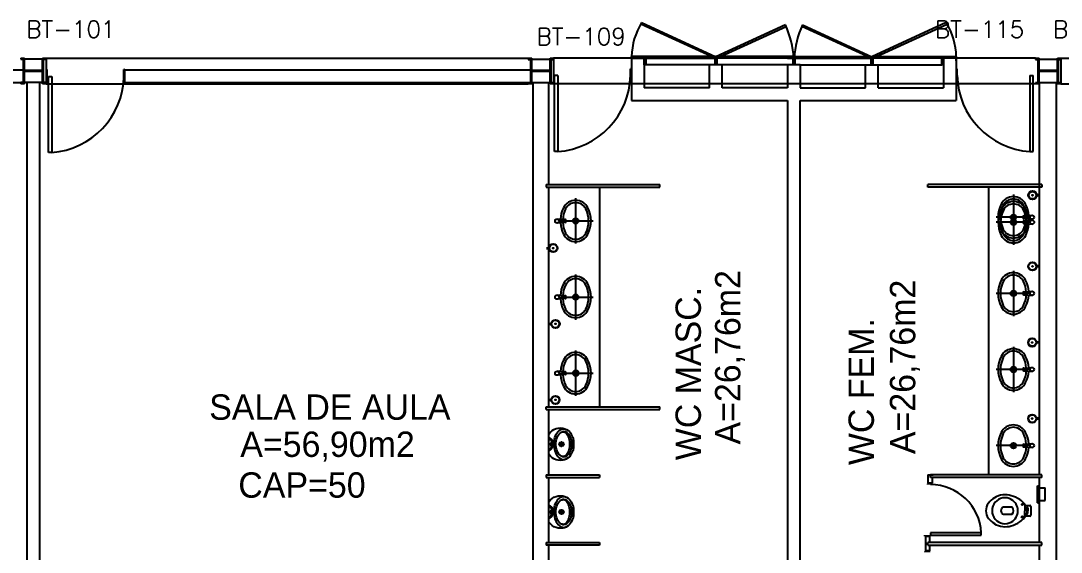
# Model space of a CAD drawing. Extents: x 940 to 1060, y 76 to 105.
# Drawn here: x 1014.82 to 1027.12, y 82.85 to 89.14 of the extents above; entities that cross this region are included whole.
import ezdxf
from ezdxf.enums import TextEntityAlignment as Align

# ---------------------------------------------------------------- set-up
doc = ezdxf.new("R2010")
doc.units = 0
doc.header["$LTSCALE"] = 0.5
doc.header["$MEASUREMENT"] = 0
doc.linetypes.add('DASHDOT', pattern=[1, 0.5, -0.25, 0, -0.25])
doc.layers.get('0').update_dxf_attribs({"linetype": 'CONTINUOUS'})
for name, color, linetype in [('1', 1, 'CONTINUOUS'), ('ALVENARIA', 2, 'CONTINUOUS'), ('BANCADA', 1, 'CONTINUOUS'), ('DIV', 2, 'CONTINUOUS'), ('ENDEREÇO', 2, 'CONTINUOUS'), ('ESTRUTURAS', 2, 'CONTINUOUS'), ('PORTA', 2, 'CONTINUOUS'), ('PÇ', 1, 'CONTINUOUS'), ('TEXTO', 2, 'CONTINUOUS'), ('ÁREA', 2, 'CONTINUOUS')]:
    doc.layers.add(name, color=color, linetype=linetype)
doc.styles.add('FONTE', font='FONTE.shx', dxfattribs={"height": 0.4})
doc.styles.add('UNB-100', font='simplex.shx', dxfattribs={"height": 0.2})

# ---------------------------------------------------------------- blocks, each defined once
blk = doc.blocks.new('MIC-2P')
for points in [[(0.186, 0.064), (0.188, 0.064, -0.008051), (0.221, 0.063, -0.08407), (0.264, 0.055, -0.022672), (0.292, 0.042, -0.027927), (0.318, 0.028, -0.144523), (0.369, -0.037, -0.34805), (0.306, -0.227, -0.162816), (0.298, -0.23), (0.186, -0.23), (0.075, -0.23, -0.162816), (0.066, -0.227, -0.34805), (0.003, -0.037, -0.144523), (0.054, 0.028, -0.027927), (0.08, 0.042, -0.022672), (0.108, 0.055, -0.08407), (0.152, 0.063, -0.008051), (0.185, 0.064)], [(0.186, 0.017), (0.194, 0.017, -0.102017), (0.276, 0.001, -0.100634), (0.323, -0.03, -0.31043), (0.331, -0.071, -0.029837), (0.329, -0.077, -0.193887), (0.266, -0.13, -0.096635), (0.186, -0.145, -0.096635), (0.106, -0.13, -0.193887), (0.044, -0.077, -0.029837), (0.042, -0.071, -0.31043), (0.049, -0.03, -0.100634), (0.096, 0.001, -0.102017), (0.178, 0.017)]]:
    blk.add_lwpolyline(points, format="xyb", close=True)
for points in [[(0.332, -0.069), (0.333, -0.065, 0.189039), (0.331, -0.033, 0.189014), (0.266, 0.03, 0.116802), (0.186, 0.045, 0.116802), (0.107, 0.03, 0.189014), (0.041, -0.033, 0.189039), (0.039, -0.065), (0.041, -0.069)], [(0.17, -0.166, -0.100603), (0.086, -0.148, -0.114611), (0.025, -0.107, -0.309836), (0.011, -0.021, -0.309836)], [(0.202, -0.166, 0.100603), (0.286, -0.148, 0.114611), (0.347, -0.107, 0.309836), (0.361, -0.021, 0.309836)], [(0.106, -0.228), (0.129, -0.196, -0.1805), (0.141, -0.189), (0.154, -0.187, 0.35029), (0.16, -0.182, -0.252034), (0.167, -0.167)], [(0.133, -0.23, -0.473116), (0.13, -0.225), (0.135, -0.205, -0.362542), (0.143, -0.199), (0.158, -0.198, 0.564769), (0.163, -0.191)], [(0.267, -0.228), (0.243, -0.196, 0.1805), (0.232, -0.189), (0.218, -0.187, -0.35029), (0.212, -0.182, 0.252034), (0.206, -0.167)], [(0.239, -0.23, 0.473116), (0.242, -0.225), (0.238, -0.205, 0.362542), (0.229, -0.199), (0.215, -0.198, -0.564769), (0.209, -0.191)]]:
    blk.add_lwpolyline(points, format="xyb")
for centre, radius in [((0.163, -0.078), 0.0035), ((0.17, -0.061), 0.0035), ((0.169, -0.094), 0.0035), ((0.186, -0.102), 0.0035), ((0.187, -0.055), 0.0035), ((0.186, -0.078), 0.0035), ((0.202, -0.095), 0.0035), ((0.203, -0.062), 0.0035), ((0.21, -0.079), 0.0035), ((0.186, -0.184), 0.024), ((0.186, -0.184), 0.0075)]:
    blk.add_circle(centre, radius)
at = {"linetype": 'DASHDOT'}
blk.add_circle((0.186, -0.078), 0.024, dxfattribs=at)
blk = doc.blocks.new('VSIMPLES')
for p, q in [((0, 0.001), (0, 0.053)), ((0, -0.05), (0, 0.001)), ((0.012, 0.064), (0.07, 0.064)), ((0.07, 0.071), (0.07, 0.076)), ((0.07, 0.064), (0.07, 0.071)), ((0.07, -0.061), (0.012, -0.061)), ((0.07, -0.068), (0.07, -0.061)), ((0.07, -0.073), (0.07, -0.068))]:
    blk.add_line(p, q)
for points in [[(0.152, 0.001, 0.268395), (0.23, -0.132, 0.179674), (0.33, -0.15, 0.170707), (0.421, -0.099, 0.179561), (0.457, 0.001, 0.179561), (0.421, 0.101, 0.170707), (0.33, 0.152, 0.179674), (0.23, 0.135, 0.268395)], [(0.343, 0.031, -0.183333), (0.343, -0.029, -0.302776), (0.32, -0.043), (0.224, -0.043, -0.370787), (0.224, 0.046), (0.32, 0.046, -0.302776)]]:
    blk.add_lwpolyline(points, format="xyb", close=True)
for points in [[(0.07, 0.045, -0.380199), (0.062, 0.037), (0.051, 0.037, -0.087349), (0.047, 0.038, 0.172037), (0.038, 0.038, 0.102747), (0.036, 0.037, 0.167994), (0.035, 0.033), (0.035, 0.001)], [(0.07, -0.042, 0.380199), (0.062, -0.035), (0.051, -0.035, 0.087349), (0.047, -0.036, -0.172037), (0.038, -0.036, -0.102747), (0.036, -0.034, -0.167994), (0.035, -0.03), (0.035, 0.001)]]:
    blk.add_lwpolyline(points, format="xyb")
for points in [[(0.046, -0.034), (0.046, 0.001), (0.046, 0.037)], [(0.07, 0.064), (0.07, 0.001)], [(0.07, -0.061), (0.07, 0.001)]]:
    blk.add_lwpolyline(points)
for centre in [(0.1, 0.074), (0.1, -0.072)]:
    blk.add_circle(centre, 0.0075)
for centre, radius, start, end in [((0.311, -0.131), 0.32, 124.4619, 138.0521), ((0.318, -0.144), 0.335, 105.2525, 124.1524), ((0.3, -0.053), 0.243, 82.9547, 106.7622), ((0.302, -0.058), 0.248, 58.927, 83.517), ((0.289, -0.074), 0.268, 38.1603, 58.3191), ((0.012, 0.052), 0.0118, 88.7011, 176.3198), ((0.08, 0.076), 0.0102, 134.7561, 181.6914), ((0.381, 0.002), 0.149, 359.8718, 36.9981), ((0.381, 0.001), 0.149, 323.0019, 0.1282), ((0.012, -0.049), 0.0118, 183.6802, 271.2989), ((0.08, -0.073), 0.0102, 178.3086, 225.2439), ((0.311, 0.134), 0.32, 221.9479, 235.5381), ((0.289, 0.077), 0.268, 301.6809, 321.8397), ((0.318, 0.147), 0.335, 235.8476, 254.7475), ((0.3, 0.056), 0.243, 253.2378, 277.0453), ((0.302, 0.061), 0.248, 276.483, 301.073)]:
    blk.add_arc(centre, radius, start, end)

msp = doc.modelspace()

# ---------------------------------------------------------------- linework, layer by layer
at = {"layer": '1', "color": 1}
for p, q in [((1023.02969, 88.69306), (1022.15051, 89.09879)), ((1022.1607, 89.11597), (1023.03969, 88.71038)), ((1023.86078, 89.08925), (1023.03969, 88.71038)), ((1023.04969, 88.69306), (1023.86929, 89.07129)), ((1024.8748, 88.69306), (1024.0552, 89.07129)), ((1024.06371, 89.08925), (1024.8848, 88.71038)), ((1025.76379, 89.11597), (1024.8848, 88.71038)), ((1024.8948, 88.69306), (1025.77398, 89.09879)), ((1023.03669, 88.71302), (1022.04214, 88.71302)), ((1023.02969, 88.69306), (1023.03969, 88.71038)), ((1023.03669, 88.69302), (1023.03669, 88.71302)), ((1023.04969, 88.69306), (1023.03969, 88.71038)), ((1023.04269, 88.69302), (1023.04269, 88.71302)), ((1023.95925, 88.71302), (1023.04269, 88.71302)), ((1023.95925, 88.69306), (1023.95925, 88.71306)), ((1023.96525, 88.69306), (1023.96525, 88.71306)), ((1023.96525, 88.71302), (1024.8818, 88.71302)), ((1024.8748, 88.69306), (1024.8848, 88.71038)), ((1024.8818, 88.69302), (1024.8818, 88.71302)), ((1024.8948, 88.69306), (1024.8848, 88.71038)), ((1024.8878, 88.71302), (1025.88235, 88.71302)), ((1024.8878, 88.69302), (1024.8878, 88.71302)), ((1015.12025, 88.69302), (1020.82025, 88.69302)), ((1026.82025, 88.69302), (1021.12025, 88.69302)), ((1022.04214, 88.69302), (1023.04233, 88.69302)), ((1022.19214, 88.61802), (1022.19214, 88.69302)), ((1022.21214, 88.69302), (1022.19214, 88.69302)), ((1022.21214, 88.61802), (1022.19214, 88.61802)), ((1022.21214, 88.69295), (1022.21214, 88.61802)), ((1022.96469, 88.61805), (1022.21214, 88.61802)), ((1023.02969, 88.61806), (1023.02969, 88.69306)), ((1023.04969, 88.69306), (1023.02969, 88.69306)), ((1024.03725, 88.69302), (1023.04833, 88.69302)), ((1023.04969, 88.69299), (1023.04969, 88.61806)), ((1023.88725, 88.61809), (1023.11469, 88.61806)), ((1023.88725, 88.69302), (1024.87616, 88.69302)), ((1023.95225, 88.61809), (1023.95225, 88.69309)), ((1023.97225, 88.69309), (1023.95225, 88.69309)), ((1023.97225, 88.69302), (1023.97225, 88.61809)), ((1024.03725, 88.61809), (1024.8098, 88.61806)), ((1024.8748, 88.61799), (1024.8748, 88.69299)), ((1024.8948, 88.69299), (1024.8748, 88.69299)), ((1025.88235, 88.69302), (1024.88216, 88.69302)), ((1024.8948, 88.69292), (1024.8948, 88.61799)), ((1024.9598, 88.61805), (1025.71235, 88.61805)), ((1025.71235, 88.61805), (1025.71235, 88.69305)), ((1025.73235, 88.69305), (1025.71235, 88.69305)), ((1025.73235, 88.61805), (1025.71235, 88.61805)), ((1025.73235, 88.69298), (1025.73235, 88.61805)), ((1027.12025, 88.69302), (1032.82025, 88.69302)), ((1015.12025, 88.39302), (1020.82025, 88.39302)), ((1026.82025, 88.39302), (1021.12025, 88.39302)), ((1027.12025, 88.39302), (1032.82025, 88.39302))]:
    msp.add_line(p, q, dxfattribs=at)
for centre, radius, start, end in [((1022.85414, 88.69302), 0.81225, 148.620098, 178.589059), ((1022.89643, 88.63923), 1.06418, 2.901029, 25.016171), ((1025.02806, 88.63923), 1.06418, 154.983829, 177.098971), ((1025.07035, 88.69302), 0.81225, 1.410941, 31.379902)]:
    msp.add_arc(centre, radius, start, end, dxfattribs=at)
at = {"layer": 'ALVENARIA'}
for p, q in [((1022.04214, 88.69302), (1022.04214, 88.71302)), ((1025.88235, 88.71302), (1025.88235, 88.19313)), ((1022.04214, 88.69302), (1022.04214, 88.19313)), ((1022.19214, 88.66234), (1022.19214, 88.34313)), ((1023.11469, 88.61806), (1022.96469, 88.61805)), ((1022.96469, 88.34313), (1022.96469, 88.61805)), ((1023.04969, 88.61806), (1023.02969, 88.61806)), ((1023.11469, 88.34313), (1023.11469, 88.61806)), ((1023.88725, 88.61809), (1023.88725, 88.34313)), ((1024.03725, 88.61809), (1023.88725, 88.61809)), ((1023.97225, 88.61809), (1023.95225, 88.61809)), ((1024.03725, 88.61809), (1024.03725, 88.34313)), ((1024.8098, 88.34313), (1024.8098, 88.61806)), ((1024.8098, 88.61806), (1024.9598, 88.61805)), ((1024.8948, 88.61799), (1024.8748, 88.61799)), ((1024.9598, 88.34313), (1024.9598, 88.61805)), ((1025.73235, 88.66234), (1025.73235, 88.34313)), ((1025.88235, 88.66434), (1025.88235, 88.68434)), ((1010.05014, 88.55544), (1014.85025, 88.55544)), ((1020.85025, 88.5544), (1016.05014, 88.5544)), ((1016.05014, 88.4044), (1016.05014, 88.5544)), ((1010.05014, 88.40544), (1014.85025, 88.40544)), ((1014.89525, 78.76674), (1014.89525, 88.4054)), ((1015.04525, 78.76674), (1015.04525, 88.4054)), ((1020.85025, 88.4044), (1016.05014, 88.4044)), ((1020.87825, 78.76674), (1020.87825, 88.40502)), ((1021.06225, 87.20003), (1021.06225, 88.40002)), ((1022.96469, 88.34313), (1022.19214, 88.34313)), ((1023.88725, 88.34313), (1023.11469, 88.34313)), ((1024.03725, 88.34313), (1024.8098, 88.34313)), ((1024.9598, 88.34313), (1025.73235, 88.34313)), ((1026.86225, 88.40502), (1026.86225, 83.76802)), ((1027.06225, 88.40502), (1027.06225, 78.76787)), ((1022.04214, 88.19313), (1023.88725, 88.19313)), ((1023.88725, 88.19313), (1023.88725, 78.82324)), ((1024.03725, 78.82324), (1024.03725, 88.19313)), ((1024.03725, 88.19313), (1025.88235, 88.19313)), ((1021.06225, 84.57003), (1021.06225, 87.17003)), ((1021.06225, 83.76802), (1021.06225, 84.54003)), ((1021.06225, 82.96802), (1021.06225, 83.73802)), ((1026.86225, 83.73802), (1026.86225, 82.96802)), ((1021.06225, 82.16802), (1021.06225, 82.93802)), ((1026.86225, 82.93802), (1026.86225, 82.16802))]:
    msp.add_line(p, q, dxfattribs=at)
at = {"layer": 'BANCADA', "color": 1}
for p, q in [((1021.6619, 87.17003), (1021.6619, 84.57003)), ((1026.26289, 87.17302), (1026.26289, 83.75802)), ((1026.26289, 87.17302), (1026.86225, 87.17302)), ((1021.38152, 86.50148), (1021.38152, 87.03859)), ((1026.55899, 87.02328), (1026.55899, 86.48617)), ((1026.86376, 87.07972), (1026.83351, 87.07972)), ((1026.86376, 87.06972), (1026.83351, 87.06972)), ((1021.2591, 86.78547), (1021.16141, 86.7929)), ((1021.2591, 86.75234), (1021.16141, 86.7449)), ((1021.17657, 86.77003), (1021.58647, 86.77003)), ((1021.26649, 86.76032), (1021.26649, 86.77749)), ((1026.76394, 86.75472), (1026.35403, 86.75472)), ((1026.67401, 86.76444), (1026.67401, 86.74727)), ((1026.68141, 86.77242), (1026.7791, 86.77985)), ((1026.68141, 86.73929), (1026.7791, 86.73185)), ((1021.03681, 86.45403), (1021.06706, 86.45403)), ((1021.03681, 86.44403), (1021.06706, 86.44403)), ((1021.38152, 85.60148), (1021.38152, 86.13859)), ((1026.55747, 86.18158), (1026.55747, 85.64446)), ((1026.86225, 86.23802), (1026.83199, 86.23802)), ((1026.86225, 86.22802), (1026.83199, 86.22802)), ((1021.2591, 85.88547), (1021.16141, 85.8929)), ((1021.26649, 85.86032), (1021.26649, 85.87749)), ((1026.76242, 85.91302), (1026.35252, 85.91302)), ((1026.6725, 85.92274), (1026.6725, 85.90557)), ((1026.67989, 85.93071), (1026.77758, 85.93815)), ((1026.67989, 85.89759), (1026.77758, 85.89015)), ((1021.2591, 85.85234), (1021.16141, 85.8449)), ((1021.17657, 85.87003), (1021.58647, 85.87003)), ((1021.06225, 85.55753), (1021.0925, 85.55753)), ((1021.06225, 85.54753), (1021.0925, 85.54753)), ((1026.55747, 85.28158), (1026.55747, 84.74446)), ((1026.86073, 85.33802), (1026.83048, 85.33802)), ((1026.86073, 85.32802), (1026.83048, 85.32802)), ((1021.38196, 84.70148), (1021.38196, 85.23859)), ((1026.76242, 85.01302), (1026.35252, 85.01302)), ((1026.6725, 85.02274), (1026.6725, 85.00557)), ((1026.67989, 85.03071), (1026.77758, 85.03815)), ((1021.25953, 84.98547), (1021.16184, 84.9929)), ((1021.25953, 84.95234), (1021.16184, 84.9449)), ((1021.177, 84.97003), (1021.58691, 84.97003)), ((1021.26693, 84.96032), (1021.26693, 84.97749)), ((1026.67989, 84.99759), (1026.77758, 84.99015)), ((1021.0619, 84.6588), (1021.09215, 84.6588)), ((1021.0619, 84.6488), (1021.09215, 84.6488)), ((1026.86073, 84.43802), (1026.83048, 84.43802)), ((1026.86073, 84.42802), (1026.83048, 84.42802)), ((1026.76242, 84.11302), (1026.35252, 84.11302)), ((1026.6725, 84.12274), (1026.6725, 84.10557)), ((1026.67989, 84.13071), (1026.77758, 84.13815)), ((1026.67989, 84.09759), (1026.77758, 84.09015))]:
    msp.add_line(p, q, dxfattribs=at)
for centre, radius in [((1026.78376, 87.07472), 0.05), ((1026.78376, 87.07472), 0.045), ((1026.78376, 87.07472), 0.005), ((1021.16141, 86.7689), 0.024), ((1021.38152, 86.77003), 0.03298), ((1021.38152, 86.77003), 0.0212), ((1026.55899, 86.75472), 0.03298), ((1026.55899, 86.75472), 0.0212), ((1026.7791, 86.75585), 0.024), ((1021.11681, 86.44903), 0.05), ((1021.11681, 86.44903), 0.045), ((1021.11681, 86.44903), 0.005), ((1026.78225, 86.23302), 0.05), ((1026.78225, 86.23302), 0.045), ((1026.78225, 86.23302), 0.005), ((1021.16141, 85.8689), 0.024), ((1021.38152, 85.87003), 0.03298), ((1021.38152, 85.87003), 0.0212), ((1026.55747, 85.91302), 0.03298), ((1026.55747, 85.91302), 0.0212), ((1026.77758, 85.91415), 0.024), ((1021.14225, 85.55253), 0.05), ((1021.14225, 85.55253), 0.045), ((1021.14225, 85.55253), 0.005), ((1026.78073, 85.33302), 0.05), ((1026.78073, 85.33302), 0.045), ((1026.78073, 85.33302), 0.005), ((1026.55747, 85.01302), 0.03298), ((1026.55747, 85.01302), 0.0212), ((1026.77758, 85.01415), 0.024), ((1021.16184, 84.9689), 0.024), ((1021.38196, 84.97003), 0.03298), ((1021.38196, 84.97003), 0.0212), ((1021.1419, 84.6538), 0.05), ((1021.1419, 84.6538), 0.045), ((1021.1419, 84.6538), 0.005), ((1026.78073, 84.43302), 0.05), ((1026.78073, 84.43302), 0.045), ((1026.78073, 84.43302), 0.005), ((1026.55747, 84.11302), 0.03298), ((1026.55747, 84.11302), 0.0212), ((1026.77758, 84.11415), 0.024)]:
    msp.add_circle(centre, radius, dxfattribs=at)
for centre, radius, start, end in [((1021.38152, 86.85313), 0.1619, 26.405352, 153.594649), ((1021.38152, 86.85313), 0.13363, 26.405352, 153.594649), ((1026.55899, 86.83782), 0.1619, 26.405354, 153.594648), ((1021.54889, 86.77003), 0.34876, 153.594649, 176.732216), ((1021.54889, 86.77003), 0.32049, 153.594649, 176.828), ((1021.21415, 86.77003), 0.32049, 333.594648, 26.405352), ((1021.21415, 86.77003), 0.34876, 333.594648, 26.405352), ((1026.72635, 86.75472), 0.34876, 153.594648, 206.405352), ((1026.72635, 86.75472), 0.32049, 153.594648, 206.405352), ((1026.55899, 86.83782), 0.13363, 26.405354, 153.594648), ((1026.39162, 86.75472), 0.32049, 3.574564, 26.405353), ((1026.39162, 86.75472), 0.34876, 3.637709, 26.405353), ((1021.54889, 86.77003), 0.34876, 183.637709, 206.405353), ((1021.54889, 86.77003), 0.32049, 183.574564, 206.405353), ((1021.25849, 86.77749), 0.008, 0, 85.646444), ((1021.25849, 86.76032), 0.008, 274.353556, 0), ((1026.68201, 86.76444), 0.008, 94.353556, 180), ((1026.68201, 86.74727), 0.008, 180, 265.646444), ((1026.39162, 86.75472), 0.32049, 333.594649, 356.828), ((1026.39162, 86.75472), 0.34876, 333.594649, 356.732216), ((1021.38152, 86.68693), 0.1619, 206.405354, 333.594648), ((1021.38152, 86.68693), 0.13363, 206.405354, 333.594648), ((1026.55899, 86.67162), 0.13363, 206.405352, 333.594649), ((1026.55899, 86.67162), 0.1619, 206.405352, 333.594649), ((1026.55747, 85.99612), 0.1619, 26.405354, 153.594648), ((1026.55747, 85.99612), 0.13363, 26.405354, 153.594648), ((1021.54889, 85.87003), 0.34876, 153.594649, 176.732216), ((1021.54889, 85.87003), 0.32049, 153.594649, 176.828), ((1021.38152, 85.95313), 0.1619, 26.405352, 153.594649), ((1021.38152, 85.95313), 0.13363, 26.405352, 153.594649), ((1021.21415, 85.87003), 0.32049, 333.594648, 26.405352), ((1021.21415, 85.87003), 0.34876, 333.594648, 26.405352), ((1026.72484, 85.91302), 0.34876, 153.594648, 206.405352), ((1026.72484, 85.91302), 0.32049, 153.594648, 206.405352), ((1026.3901, 85.91302), 0.32049, 3.574564, 26.405353), ((1026.3901, 85.91302), 0.34876, 3.637709, 26.405353), ((1021.25849, 85.87749), 0.008, 0, 85.646444), ((1026.6805, 85.92274), 0.008, 94.353556, 180), ((1026.6805, 85.90557), 0.008, 180, 265.646444), ((1026.3901, 85.91302), 0.32049, 333.594649, 356.828), ((1026.3901, 85.91302), 0.34876, 333.594649, 356.732216), ((1021.54889, 85.87003), 0.34876, 183.637709, 206.405353), ((1021.54889, 85.87003), 0.32049, 183.574564, 206.405353), ((1021.25849, 85.86032), 0.008, 274.353556, 0), ((1026.55747, 85.82992), 0.1619, 206.405352, 333.594649), ((1026.55747, 85.82992), 0.13363, 206.405352, 333.594649), ((1021.38152, 85.78693), 0.1619, 206.405354, 333.594648), ((1021.38152, 85.78693), 0.13363, 206.405354, 333.594648), ((1026.55747, 85.09612), 0.1619, 26.405354, 153.594648), ((1021.38196, 85.05313), 0.1619, 26.405352, 153.594649), ((1021.38196, 85.05313), 0.13363, 26.405352, 153.594649), ((1026.72484, 85.01302), 0.34876, 153.594648, 206.405352), ((1026.72484, 85.01302), 0.32049, 153.594648, 206.405352), ((1026.55747, 85.09612), 0.13363, 26.405354, 153.594648), ((1026.3901, 85.01302), 0.32049, 3.574564, 26.405353), ((1026.3901, 85.01302), 0.34876, 3.637709, 26.405353), ((1021.54932, 84.97003), 0.34876, 153.594649, 176.732216), ((1021.54932, 84.97003), 0.32049, 153.594649, 176.828), ((1021.21459, 84.97003), 0.32049, 333.594648, 26.405352), ((1021.21459, 84.97003), 0.34876, 333.594648, 26.405352), ((1026.6805, 85.02274), 0.008, 94.353556, 180), ((1021.54932, 84.97003), 0.34876, 183.637709, 206.405353), ((1021.54932, 84.97003), 0.32049, 183.574564, 206.405353), ((1021.25893, 84.97749), 0.008, 0, 85.646444), ((1021.25893, 84.96032), 0.008, 274.353556, 0), ((1026.6805, 85.00557), 0.008, 180, 265.646444), ((1026.3901, 85.01302), 0.32049, 333.594649, 356.828), ((1026.3901, 85.01302), 0.34876, 333.594649, 356.732216), ((1021.38196, 84.88693), 0.1619, 206.405354, 333.594648), ((1021.38196, 84.88693), 0.13363, 206.405354, 333.594648), ((1026.55747, 84.92992), 0.1619, 206.405352, 333.594649), ((1026.55747, 84.92992), 0.13363, 206.405352, 333.594649), ((1026.55747, 84.19612), 0.1619, 26.405354, 153.594648), ((1026.55747, 84.19612), 0.13363, 26.405354, 153.594648), ((1026.72484, 84.11302), 0.34876, 153.594648, 206.405352), ((1026.72484, 84.11302), 0.32049, 153.594648, 206.405352), ((1026.3901, 84.11302), 0.32049, 3.574564, 26.405353), ((1026.3901, 84.11302), 0.34876, 3.637709, 26.405353), ((1026.6805, 84.12274), 0.008, 94.353556, 180), ((1026.6805, 84.10557), 0.008, 180, 265.646444), ((1026.3901, 84.11302), 0.32049, 333.594649, 356.828), ((1026.3901, 84.11302), 0.34876, 333.594649, 356.732216), ((1026.55747, 84.02992), 0.1619, 206.405352, 333.594649), ((1026.55747, 84.02992), 0.13363, 206.405352, 333.594649)]:
    msp.add_arc(centre, radius, start, end, dxfattribs=at)
at = {"layer": 'DIV'}
for p, q in [((1021.0319, 87.20003), (1022.3769, 87.20003)), ((1021.0319, 87.20003), (1021.0319, 87.17003)), ((1021.0319, 87.17003), (1022.3769, 87.17003)), ((1022.3769, 87.17003), (1022.3769, 87.20003)), ((1021.0319, 84.57003), (1022.3769, 84.57003)), ((1021.0319, 84.54003), (1021.0319, 84.57003)), ((1021.0319, 84.54003), (1022.3769, 84.54003)), ((1022.3769, 84.54003), (1022.3769, 84.57003)), ((1021.03225, 83.76802), (1021.03225, 83.73802)), ((1021.03225, 83.76802), (1021.66225, 83.76802)), ((1021.03225, 83.76601), (1021.03225, 83.73802)), ((1021.03225, 83.73802), (1021.66225, 83.73802)), ((1021.66225, 83.76802), (1021.66225, 83.73802)), ((1025.54225, 83.66302), (1025.54225, 83.65302)), ((1025.60225, 83.66302), (1025.54225, 83.66302)), ((1025.54725, 83.76802), (1025.60725, 83.76802)), ((1025.54725, 83.76802), (1025.54725, 83.66802)), ((1025.59725, 83.66802), (1025.54725, 83.66802)), ((1026.89225, 83.76802), (1025.57725, 83.76802)), ((1025.57725, 83.73802), (1025.57725, 83.76802)), ((1026.89225, 83.73802), (1025.57725, 83.73802)), ((1025.59725, 83.73802), (1025.59725, 83.66802)), ((1026.89225, 83.73802), (1026.89225, 83.76802)), ((1025.51225, 83.04302), (1025.51225, 83.05302)), ((1025.57225, 83.04302), (1025.51225, 83.04302)), ((1025.5789, 83.08305), (1025.5789, 83.05305)), ((1026.17674, 83.08305), (1025.5789, 83.08305)), ((1025.5789, 83.05305), (1026.17674, 83.05305)), ((1026.17674, 83.05305), (1026.17674, 83.08305)), ((1021.03225, 82.96802), (1021.03225, 82.93802)), ((1021.03225, 82.96802), (1021.66225, 82.96802)), ((1021.66225, 82.93802), (1021.03225, 82.93802)), ((1021.66225, 82.96802), (1021.66225, 82.93802)), ((1025.56725, 83.03802), (1025.51725, 83.03802)), ((1025.51725, 83.03802), (1025.51725, 82.86802)), ((1025.54725, 82.93802), (1025.54725, 82.96802)), ((1026.89225, 82.96802), (1025.54725, 82.96802)), ((1025.54725, 82.93802), (1026.89225, 82.93802)), ((1025.56725, 83.03802), (1025.56725, 82.96802)), ((1025.56725, 82.93802), (1025.56725, 82.86802)), ((1026.89225, 82.93802), (1026.89225, 82.96802)), ((1025.51225, 82.86302), (1025.51225, 82.85302)), ((1025.57225, 82.86302), (1025.51225, 82.86302)), ((1025.56725, 82.86802), (1025.51725, 82.86802))]:
    msp.add_line(p, q, dxfattribs=at)
msp.add_arc((1025.5789, 83.05305), 0.5986, 2.872693, 90, dxfattribs=at)
at = {"layer": 'ESTRUTURAS'}
for p, q in [((1014.82025, 88.6934), (1014.86225, 88.6934)), ((1014.82025, 88.6934), (1014.82025, 88.6814)), ((1014.82025, 88.6814), (1014.85025, 88.6814)), ((1014.85025, 88.4054), (1014.85025, 88.6814)), ((1014.86225, 88.3934), (1014.86225, 88.6934)), ((1015.07825, 88.6814), (1014.86225, 88.6814)), ((1015.07825, 88.3934), (1015.07825, 88.6934)), ((1015.07825, 88.6934), (1015.12025, 88.6934)), ((1015.09025, 88.4054), (1015.09025, 88.6814)), ((1015.09025, 88.6814), (1015.12025, 88.6814)), ((1015.12025, 88.6934), (1015.12025, 88.3934)), ((1015.12025, 88.6934), (1015.12025, 88.6814)), ((1020.82025, 88.69302), (1020.86225, 88.69302)), ((1020.82025, 88.69302), (1020.82025, 88.68102)), ((1020.82025, 88.68102), (1020.85025, 88.68102)), ((1020.85025, 88.40502), (1020.85025, 88.68102)), ((1020.86225, 88.39302), (1020.86225, 88.69302)), ((1021.07825, 88.68102), (1020.86225, 88.68102)), ((1021.07825, 88.39302), (1021.07825, 88.69302)), ((1021.07825, 88.69302), (1021.12025, 88.69302)), ((1021.09025, 88.40502), (1021.09025, 88.68102)), ((1021.09025, 88.68102), (1021.12025, 88.68102)), ((1021.12025, 88.69302), (1021.12025, 88.39302)), ((1021.12025, 88.69302), (1021.12025, 88.68102)), ((1026.82025, 88.69302), (1026.86225, 88.69302)), ((1026.82025, 88.69302), (1026.82025, 88.68102)), ((1026.82025, 88.68102), (1026.85025, 88.68102)), ((1026.85025, 88.40502), (1026.85025, 88.68102)), ((1026.86225, 88.39302), (1026.86225, 88.69302)), ((1027.07825, 88.68102), (1026.86225, 88.68102)), ((1027.07825, 88.39302), (1027.07825, 88.69302)), ((1027.07825, 88.69302), (1027.12025, 88.69302)), ((1027.09025, 88.40502), (1027.09025, 88.68102)), ((1027.09025, 88.68102), (1027.12025, 88.68102)), ((1027.12025, 88.69302), (1027.12025, 88.39302)), ((1027.12025, 88.69302), (1027.12025, 88.68102)), ((1015.07825, 88.5494), (1014.86225, 88.5494)), ((1015.07825, 88.5374), (1014.86225, 88.5374)), ((1021.07825, 88.54902), (1020.86225, 88.54902)), ((1021.07825, 88.53702), (1020.86225, 88.53702)), ((1027.07825, 88.54902), (1026.86225, 88.54902)), ((1027.07825, 88.53702), (1026.86225, 88.53702)), ((1014.82025, 88.4054), (1014.82025, 88.3934)), ((1014.85025, 88.4054), (1014.82025, 88.4054)), ((1014.86225, 88.3934), (1014.82025, 88.3934)), ((1015.07825, 88.4054), (1014.86225, 88.4054)), ((1015.12025, 88.3934), (1015.07825, 88.3934)), ((1015.12025, 88.4054), (1015.09025, 88.4054)), ((1015.12025, 88.4054), (1015.12025, 88.3934)), ((1020.82025, 88.40502), (1020.82025, 88.39302)), ((1020.85025, 88.40502), (1020.82025, 88.40502)), ((1020.86225, 88.39302), (1020.82025, 88.39302)), ((1021.07825, 88.40502), (1020.86225, 88.40502)), ((1021.12025, 88.39302), (1021.07825, 88.39302)), ((1021.12025, 88.40502), (1021.09025, 88.40502)), ((1026.82025, 88.40502), (1026.82025, 88.39302)), ((1026.85025, 88.40502), (1026.82025, 88.40502)), ((1026.86225, 88.39302), (1026.82025, 88.39302)), ((1027.07825, 88.40502), (1026.86225, 88.40502)), ((1027.12025, 88.39302), (1027.07825, 88.39302)), ((1027.12025, 88.40502), (1027.09025, 88.40502)), ((1027.12025, 88.40502), (1027.12025, 88.39302))]:
    msp.add_line(p, q, dxfattribs=at)
at = {"layer": 'PORTA'}
for p, q in [((1015.12525, 88.39911), (1015.12525, 88.55911)), ((1015.13025, 88.55911), (1015.12525, 88.55911)), ((1015.13025, 88.39911), (1015.13025, 88.55911)), ((1015.14577, 88.47954), (1015.18577, 88.47954)), ((1015.14577, 87.57954), (1015.14577, 88.47954)), ((1015.18577, 88.47954), (1015.18577, 87.57954)), ((1016.04514, 88.55911), (1016.04014, 88.55911)), ((1016.04014, 88.39911), (1016.04014, 88.55911)), ((1016.04514, 88.39911), (1016.04514, 88.55911)), ((1021.1694, 88.49045), (1021.1294, 88.49045)), ((1021.1294, 87.59045), (1021.1294, 88.49045)), ((1021.1694, 88.49045), (1021.1694, 87.59045)), ((1022.03492, 88.57002), (1022.02992, 88.57002)), ((1022.02992, 88.41002), (1022.02992, 88.57002)), ((1022.03492, 88.41002), (1022.03492, 88.57002)), ((1026.75286, 88.49045), (1026.79286, 88.49045)), ((1026.75286, 88.49045), (1026.75286, 87.59045)), ((1026.79286, 87.59045), (1026.79286, 88.49045)), ((1015.13025, 88.39911), (1015.12525, 88.39911)), ((1016.04514, 88.39911), (1016.04014, 88.39911)), ((1022.03492, 88.41002), (1022.02992, 88.41002)), ((1015.18577, 87.57954), (1015.14577, 87.57954)), ((1021.1694, 87.59045), (1021.1294, 87.59045)), ((1026.75286, 87.59045), (1026.79286, 87.59045)), ((1026.89259, 87.20003), (1025.54759, 87.20003)), ((1025.54759, 87.17003), (1025.54759, 87.20003)), ((1026.89259, 87.17003), (1025.54759, 87.17003)), ((1026.89259, 87.20003), (1026.89259, 87.17003)), ((1026.55747, 87.08158), (1026.55747, 86.54446)), ((1026.86225, 87.07856), (1026.83199, 87.07856)), ((1026.86225, 87.06856), (1026.83199, 87.06856)), ((1026.76242, 86.81302), (1026.35252, 86.81302)), ((1026.6725, 86.82274), (1026.6725, 86.80557)), ((1026.67989, 86.83071), (1026.77758, 86.83815)), ((1026.67989, 86.79759), (1026.77758, 86.79015))]:
    msp.add_line(p, q, dxfattribs=at)
at = {"layer": 'PORTA', "color": 1}
for p, q in [((1025.88735, 88.57002), (1025.89235, 88.57002)), ((1025.88735, 88.41002), (1025.88735, 88.57002)), ((1025.89235, 88.41002), (1025.89235, 88.57002)), ((1025.88735, 88.41002), (1025.89235, 88.41002))]:
    msp.add_line(p, q, dxfattribs=at)
at = {"layer": 'PORTA'}
for centre, radius in [((1026.78225, 87.07356), 0.05), ((1026.78225, 87.07356), 0.045), ((1026.78225, 87.07356), 0.005), ((1026.55747, 86.81302), 0.03298), ((1026.55747, 86.81302), 0.0212), ((1026.77758, 86.81415), 0.024)]:
    msp.add_circle(centre, radius, dxfattribs=at)
at = {"layer": 'PORTA', "color": 1}
for centre, radius, start, end in [((1015.11632, 88.50101), 0.92408, 274.310497, 358.642288), ((1021.10692, 88.51158), 0.92325, 273.880318, 358.662089), ((1026.81534, 88.51158), 0.92325, 181.337911, 266.119682)]:
    msp.add_arc(centre, radius, start, end, dxfattribs=at)
at = {"layer": 'PORTA'}
for centre, radius, start, end in [((1026.55747, 86.89612), 0.1619, 26.405354, 153.594648), ((1026.55747, 86.89612), 0.13363, 26.405354, 153.594648), ((1026.72484, 86.81302), 0.34876, 153.594648, 206.405352), ((1026.72484, 86.81302), 0.32049, 153.594648, 206.405352), ((1026.3901, 86.81302), 0.32049, 3.574564, 26.405353), ((1026.3901, 86.81302), 0.34876, 3.637709, 26.405353), ((1026.6805, 86.82274), 0.008, 94.353556, 180), ((1026.6805, 86.80557), 0.008, 180, 265.646444), ((1026.3901, 86.81302), 0.32049, 333.594649, 356.828), ((1026.3901, 86.81302), 0.34876, 333.594649, 356.732216), ((1026.55747, 86.72992), 0.1619, 206.405352, 333.594649), ((1026.55747, 86.72992), 0.13363, 206.405352, 333.594649)]:
    msp.add_arc(centre, radius, start, end, dxfattribs=at)
at = {"layer": 'PÇ', "color": 1}
for p, q in [((1026.84225, 83.43857), (1026.84225, 83.63857)), ((1026.84225, 83.63857), (1026.86225, 83.63857)), ((1026.86225, 83.61357), (1026.93225, 83.61357)), ((1026.93225, 83.46357), (1026.93225, 83.61357)), ((1026.84225, 83.43857), (1026.86225, 83.43857)), ((1026.86225, 83.46357), (1026.93225, 83.46357))]:
    msp.add_line(p, q, dxfattribs=at)

# ---------------------------------------------------------------- block references
at = {"layer": 'PÇ'}
for name, p, rotation in [('MIC-2P', (1021.29227, 84.31658), 270), ('MIC-2P', (1021.29227, 83.51457), 270), ('VSIMPLES', (1026.76225, 83.34449), 180)]:
    msp.add_blockref(name, p, dxfattribs=dict(at, rotation=rotation))

# ---------------------------------------------------------------- texts
at = {"layer": 'ENDEREÇO', "style": 'UNB-100'}
for s, p in [('BT-101', (1015.93943, 88.93676)), ('BT-115', (1026.6854, 88.93633)), ('BT-117', (1028.08128, 88.93633)), ('BT-109', (1021.97361, 88.8502))]:
    msp.add_text(s, height=0.2, dxfattribs=at).set_placement(p, align=Align.RIGHT)
at = {"layer": 'TEXTO', "style": 'FONTE'}
for s, p in [('WC MASC.', (1022.86228, 85.99062)), ('WC FEM.', (1024.90798, 85.62079))]:
    msp.add_text(s, height=0.3, rotation=90, dxfattribs=at).set_placement(p, align=Align.RIGHT)
for s, p in [('SALA DE AULA', (1019.90191, 84.41919)), ('CAP=50', (1018.89763, 83.49736))]:
    msp.add_text(s, height=0.3, dxfattribs=at).set_placement(p, align=Align.RIGHT)
at = {"layer": 'ÁREA', "style": 'FONTE'}
for p in [(1023.32973, 86.18914), (1025.39742, 86.0755)]:
    msp.add_text('A=26,76m2', height=0.3, rotation=90, dxfattribs=at).set_placement(p, align=Align.RIGHT)
msp.add_text('A=56,90m2', height=0.3, dxfattribs=at).set_placement((1019.47848, 83.97975), align=Align.RIGHT)

doc.saveas('drawing.dxf')
